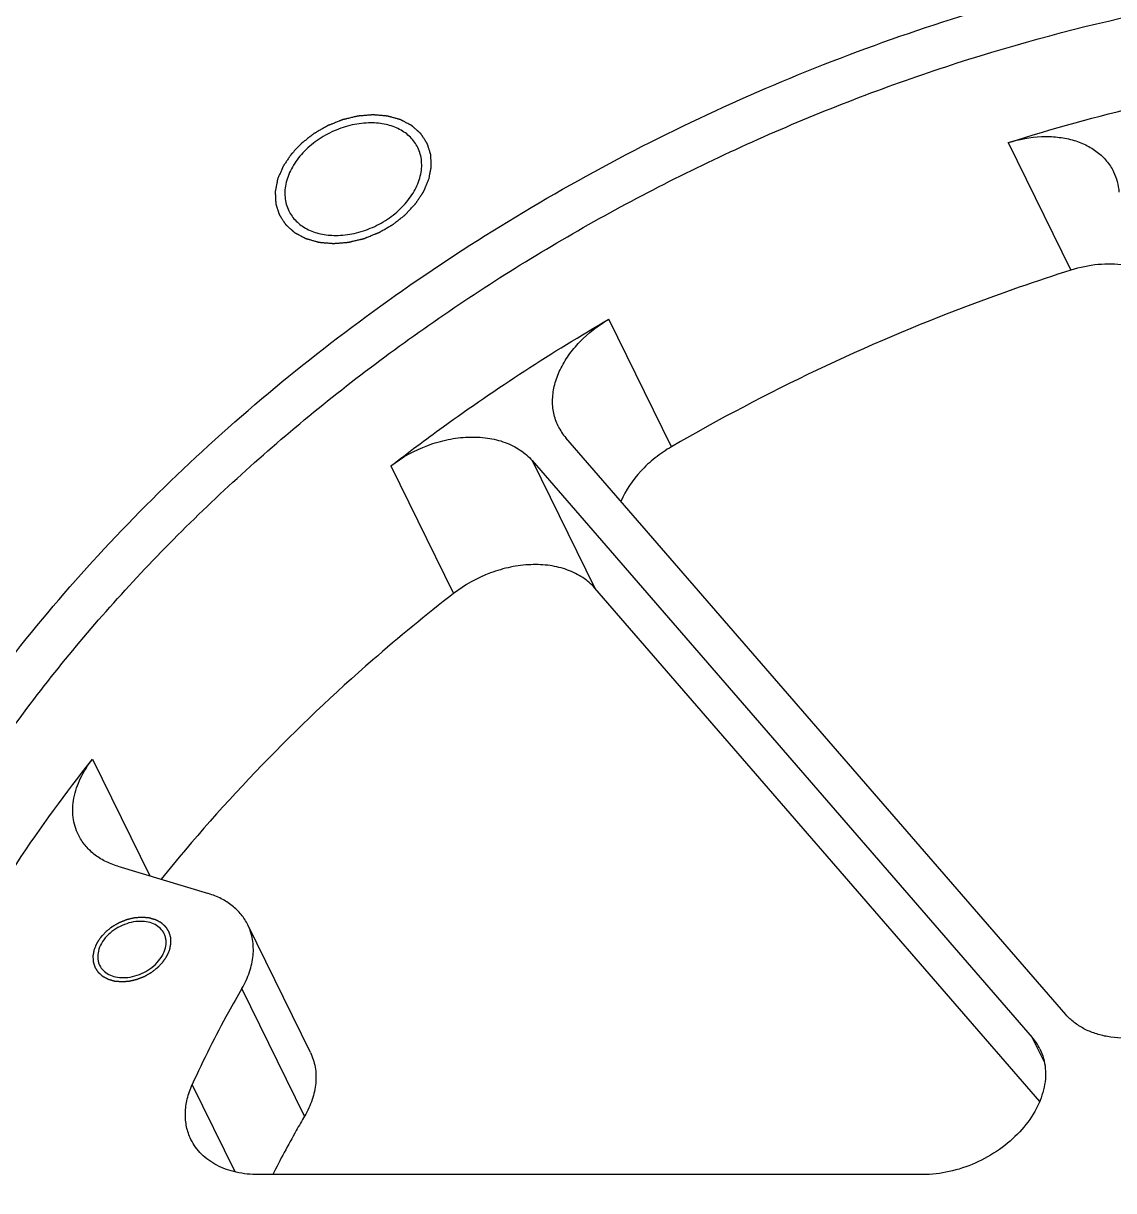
# Model space of a CAD drawing. Header units: millimetres. Extents: x 0 to 841, y 0 to 594.
# Drawn here: x 178.04 to 204.59, y 95.45 to 123.88 of the extents above; entities that cross this region are included whole.
import ezdxf

# ---------------------------------------------------------------- set-up
doc = ezdxf.new("R2010")
doc.units = ezdxf.units.MM
doc.header["$LTSCALE"] = 46.255
doc.layers.get('0').update_dxf_attribs({"linetype": 'CONTINUOUS'})
for name, color, linetype in [('03_ALL_AXES', 7, 'CONTINUOUS'), ('09_ALL_ROUNDS', 7, 'CONTINUOUS'), ('10_ALL_CHAMFER', 7, 'CONTINUOUS')]:
    doc.layers.add(name, color=color, linetype=linetype)

msp = doc.modelspace()

# ---------------------------------------------------------------- linework, layer by layer
at = {"color": 4}
for points, knots in [([(187.914, 120.089), (187.919, 120.114), (187.926, 120.152), (187.936, 120.203), (187.943, 120.241), (187.95, 120.273), (187.955, 120.298), (187.958, 120.317), (187.962, 120.336), (187.965, 120.352), (187.967, 120.364), (187.969, 120.374), (187.971, 120.382), (187.972, 120.387), (187.972, 120.391), (187.973, 120.393), (187.973, 120.395), (187.973, 120.398), (187.972, 120.404), (187.972, 120.411), (187.972, 120.42), (187.971, 120.433), (187.97, 120.448), (187.97, 120.466), (187.969, 120.484), (187.968, 120.509), (187.966, 120.539), (187.965, 120.57), (187.964, 120.594), (187.963, 120.613), (187.962, 120.631), (187.961, 120.646), (187.961, 120.658), (187.96, 120.666), (187.96, 120.672), (187.96, 120.677), (187.96, 120.68), (187.96, 120.683), (187.96, 120.686), (187.959, 120.688), (187.958, 120.691), (187.957, 120.694), (187.955, 120.698), (187.954, 120.704), (187.951, 120.711), (187.948, 120.722), (187.943, 120.736), (187.938, 120.753), (187.933, 120.77), (187.926, 120.793), (187.917, 120.821), (187.908, 120.849), (187.901, 120.871), (187.895, 120.888), (187.89, 120.905), (187.886, 120.919), (187.882, 120.93), (187.88, 120.937), (187.878, 120.943), (187.877, 120.947), (187.876, 120.951), (187.875, 120.954), (187.874, 120.956), (187.873, 120.958), (187.871, 120.96), (187.869, 120.963), (187.867, 120.967), (187.863, 120.972), (187.859, 120.978), (187.853, 120.988), (187.845, 121.001), (187.835, 121.016), (187.825, 121.031), (187.812, 121.051), (187.795, 121.076), (187.779, 121.101), (187.766, 121.121), (187.756, 121.136), (187.746, 121.151), (187.738, 121.164), (187.732, 121.174), (187.727, 121.18), (187.724, 121.185), (187.722, 121.189), (187.72, 121.192), (187.718, 121.195), (187.717, 121.197), (187.715, 121.198), (187.713, 121.2), (187.71, 121.203), (187.707, 121.206), (187.702, 121.21), (187.696, 121.215), (187.687, 121.223), (187.676, 121.233), (187.662, 121.245), (187.649, 121.257), (187.631, 121.273), (187.608, 121.294), (187.585, 121.314), (187.567, 121.33), (187.553, 121.342), (187.54, 121.354), (187.528, 121.364), (187.519, 121.372), (187.513, 121.378), (187.507, 121.383), (187.503, 121.387), (187.501, 121.389), (187.499, 121.391), (187.497, 121.392), (187.494, 121.393), (187.489, 121.396), (187.482, 121.4), (187.473, 121.404), (187.462, 121.41), (187.448, 121.418), (187.431, 121.427), (187.414, 121.436), (187.391, 121.448), (187.363, 121.463), (187.329, 121.481), (187.3, 121.496), (187.278, 121.508), (187.264, 121.515), (187.252, 121.521), (187.244, 121.526), (187.237, 121.53), (187.232, 121.532), (187.229, 121.534), (187.227, 121.535), (187.224, 121.536), (187.221, 121.537), (187.215, 121.538), (187.207, 121.541), (187.197, 121.543), (187.184, 121.547), (187.167, 121.552), (187.141, 121.559), (187.108, 121.569), (187.069, 121.58), (187.029, 121.591), (186.996, 121.6), (186.97, 121.608), (186.953, 121.612), (186.94, 121.616), (186.93, 121.619), (186.922, 121.621), (186.916, 121.623), (186.913, 121.624), (186.911, 121.625), (186.908, 121.625), (186.904, 121.625), (186.898, 121.626), (186.888, 121.626), (186.877, 121.627), (186.863, 121.629), (186.844, 121.63), (186.815, 121.633), (186.778, 121.636), (186.733, 121.64), (186.689, 121.644), (186.652, 121.647), (186.622, 121.65), (186.604, 121.651), (186.589, 121.652), (186.578, 121.653), (186.569, 121.654), (186.562, 121.655), (186.559, 121.655), (186.556, 121.655), (186.553, 121.655), (186.549, 121.655), (186.543, 121.654), (186.533, 121.653), (186.522, 121.653), (186.506, 121.651), (186.487, 121.65), (186.457, 121.647), (186.418, 121.644), (186.372, 121.64), (186.327, 121.637), (186.288, 121.634), (186.258, 121.631), (186.239, 121.63), (186.223, 121.628), (186.212, 121.627), (186.202, 121.627), (186.196, 121.626), (186.192, 121.626), (186.189, 121.626), (186.186, 121.625), (186.182, 121.624), (186.175, 121.622), (186.166, 121.62), (186.154, 121.617), (186.139, 121.614), (186.119, 121.609), (186.088, 121.602), (186.05, 121.592), (186.003, 121.581), (185.957, 121.57), (185.918, 121.561), (185.887, 121.554), (185.868, 121.549), (185.852, 121.545), (185.841, 121.543), (185.831, 121.54), (185.824, 121.539), (185.82, 121.538), (185.817, 121.537), (185.815, 121.536), (185.811, 121.535), (185.804, 121.532), (185.795, 121.528), (185.784, 121.524), (185.768, 121.518), (185.75, 121.51), (185.719, 121.498), (185.682, 121.483), (185.637, 121.465), (185.591, 121.447), (185.554, 121.432), (185.524, 121.42), (185.505, 121.413), (185.49, 121.407), (185.478, 121.403), (185.469, 121.399), (185.462, 121.396), (185.459, 121.395), (185.456, 121.394), (185.453, 121.392), (185.449, 121.39), (185.443, 121.386), (185.434, 121.381), (185.423, 121.375), (185.409, 121.367), (185.391, 121.357), (185.362, 121.34), (185.327, 121.32), (185.284, 121.295), (185.241, 121.27), (185.205, 121.25), (185.176, 121.233), (185.158, 121.223), (185.144, 121.215), (185.133, 121.209), (185.124, 121.204), (185.118, 121.2), (185.114, 121.198), (185.112, 121.197), (185.109, 121.195), (185.106, 121.192), (185.101, 121.188), (185.093, 121.182), (185.083, 121.174), (185.071, 121.164), (185.055, 121.152), (185.03, 121.132), (184.999, 121.108), (184.961, 121.078), (184.923, 121.049), (184.892, 121.024), (184.867, 121.004), (184.851, 120.992), (184.839, 120.982), (184.829, 120.975), (184.821, 120.969), (184.816, 120.965), (184.813, 120.962), (184.81, 120.96), (184.808, 120.958), (184.806, 120.955), (184.801, 120.95), (184.795, 120.943), (184.787, 120.935), (184.776, 120.924), (184.763, 120.91), (184.742, 120.887), (184.715, 120.859), (184.684, 120.825), (184.652, 120.792), (184.626, 120.764), (184.605, 120.741), (184.592, 120.727), (184.581, 120.716), (184.573, 120.708), (184.566, 120.701), (184.562, 120.696), (184.559, 120.693), (184.557, 120.691), (184.556, 120.688), (184.554, 120.685), (184.55, 120.68), (184.545, 120.672), (184.539, 120.663), (184.531, 120.651), (184.521, 120.636), (184.504, 120.612), (184.484, 120.581), (184.46, 120.545), (184.435, 120.508), (184.415, 120.478), (184.398, 120.453), (184.388, 120.438), (184.38, 120.426), (184.374, 120.417), (184.369, 120.409), (184.365, 120.404), (184.363, 120.401), (184.362, 120.398), (184.361, 120.396), (184.359, 120.393), (184.357, 120.387), (184.354, 120.379), (184.349, 120.369), (184.344, 120.356), (184.337, 120.34), (184.326, 120.314), (184.312, 120.282), (184.296, 120.244), (184.279, 120.205), (184.257, 120.153), (184.241, 120.114), (184.23, 120.089)], [0, 0, 0, 0, 0.015625, 0.023438, 0.03125, 0.039062, 0.042969, 0.046875, 0.050781, 0.054688, 0.056641, 0.058594, 0.060547, 0.061523, 0.062012, 0.0625, 0.062988, 0.063477, 0.064453, 0.066406, 0.068359, 0.070312, 0.074219, 0.078125, 0.082031, 0.085938, 0.09375, 0.101562, 0.105469, 0.109375, 0.113281, 0.117188, 0.119141, 0.121094, 0.12207, 0.123047, 0.124023, 0.124512, 0.125, 0.125488, 0.125977, 0.126953, 0.12793, 0.128906, 0.130859, 0.132812, 0.136719, 0.140625, 0.144531, 0.148438, 0.15625, 0.164062, 0.167969, 0.171875, 0.175781, 0.179688, 0.181641, 0.183594, 0.18457, 0.185547, 0.186523, 0.187012, 0.1875, 0.187988, 0.188477, 0.189453, 0.19043, 0.191406, 0.193359, 0.195312, 0.199219, 0.203125, 0.207031, 0.210938, 0.21875, 0.226562, 0.230469, 0.234375, 0.238281, 0.242188, 0.244141, 0.246094, 0.24707, 0.248047, 0.249023, 0.249512, 0.25, 0.250488, 0.250977, 0.251953, 0.25293, 0.253906, 0.255859, 0.257812, 0.261719, 0.265625, 0.269531, 0.273438, 0.28125, 0.289062, 0.292969, 0.296875, 0.300781, 0.304688, 0.306641, 0.308594, 0.310547, 0.311523, 0.312012, 0.3125, 0.312988, 0.313477, 0.314453, 0.316406, 0.318359, 0.320312, 0.324219, 0.328125, 0.332031, 0.335938, 0.34375, 0.351562, 0.359375, 0.363281, 0.367188, 0.369141, 0.371094, 0.373047, 0.374023, 0.374512, 0.375, 0.375488, 0.375977, 0.376953, 0.378906, 0.380859, 0.382812, 0.386719, 0.390625, 0.398438, 0.40625, 0.414062, 0.421875, 0.425781, 0.429688, 0.431641, 0.433594, 0.435547, 0.436523, 0.437012, 0.4375, 0.437988, 0.438477, 0.439453, 0.441406, 0.443359, 0.445312, 0.449219, 0.453125, 0.460938, 0.46875, 0.476562, 0.484375, 0.488281, 0.492188, 0.494141, 0.496094, 0.498047, 0.499023, 0.499512, 0.5, 0.500488, 0.500977, 0.501953, 0.503906, 0.505859, 0.507812, 0.511719, 0.515625, 0.523438, 0.53125, 0.539062, 0.546875, 0.550781, 0.554688, 0.556641, 0.558594, 0.560547, 0.561523, 0.562012, 0.5625, 0.562988, 0.563477, 0.564453, 0.566406, 0.568359, 0.570312, 0.574219, 0.578125, 0.585938, 0.59375, 0.601562, 0.609375, 0.613281, 0.617188, 0.619141, 0.621094, 0.623047, 0.624023, 0.624512, 0.625, 0.625488, 0.625977, 0.626953, 0.628906, 0.630859, 0.632812, 0.636719, 0.640625, 0.648438, 0.65625, 0.664062, 0.671875, 0.675781, 0.679688, 0.681641, 0.683594, 0.685547, 0.686523, 0.687012, 0.6875, 0.687988, 0.688477, 0.689453, 0.691406, 0.693359, 0.695312, 0.699219, 0.703125, 0.710938, 0.71875, 0.726562, 0.734375, 0.738281, 0.742188, 0.744141, 0.746094, 0.748047, 0.749023, 0.749512, 0.75, 0.750488, 0.750977, 0.751953, 0.753906, 0.755859, 0.757812, 0.761719, 0.765625, 0.773438, 0.78125, 0.789062, 0.796875, 0.800781, 0.804688, 0.806641, 0.808594, 0.810547, 0.811523, 0.812012, 0.8125, 0.812988, 0.813477, 0.814453, 0.816406, 0.818359, 0.820312, 0.824219, 0.828125, 0.835938, 0.84375, 0.851562, 0.859375, 0.863281, 0.867188, 0.869141, 0.871094, 0.873047, 0.874023, 0.874512, 0.875, 0.875488, 0.875977, 0.876953, 0.878906, 0.880859, 0.882812, 0.886719, 0.890625, 0.898438, 0.90625, 0.914062, 0.921875, 0.925781, 0.929688, 0.931641, 0.933594, 0.935547, 0.936523, 0.937012, 0.9375, 0.937988, 0.938477, 0.939453, 0.941406, 0.943359, 0.945312, 0.949219, 0.953125, 0.960938, 0.96875, 0.976562, 0.984375, 1, 1, 1, 1]), ([(184.23, 120.089), (184.225, 120.063), (184.217, 120.025), (184.208, 119.975), (184.2, 119.937), (184.194, 119.905), (184.189, 119.879), (184.186, 119.86), (184.182, 119.841), (184.179, 119.826), (184.176, 119.813), (184.174, 119.803), (184.173, 119.795), (184.172, 119.79), (184.171, 119.787), (184.171, 119.784), (184.171, 119.782), (184.171, 119.779), (184.171, 119.774), (184.172, 119.766), (184.172, 119.757), (184.173, 119.745), (184.173, 119.729), (184.174, 119.711), (184.175, 119.693), (184.176, 119.669), (184.178, 119.638), (184.179, 119.608), (184.18, 119.583), (184.181, 119.565), (184.182, 119.547), (184.182, 119.531), (184.183, 119.519), (184.183, 119.511), (184.184, 119.505), (184.184, 119.501), (184.184, 119.497), (184.184, 119.494), (184.184, 119.492), (184.185, 119.49), (184.186, 119.487), (184.187, 119.483), (184.188, 119.479), (184.19, 119.473), (184.192, 119.466), (184.196, 119.455), (184.2, 119.441), (184.206, 119.424), (184.211, 119.407), (184.218, 119.385), (184.227, 119.357), (184.236, 119.329), (184.243, 119.306), (184.248, 119.289), (184.254, 119.272), (184.258, 119.258), (184.262, 119.247), (184.264, 119.24), (184.266, 119.234), (184.267, 119.23), (184.268, 119.227), (184.269, 119.224), (184.269, 119.222), (184.271, 119.22), (184.272, 119.217), (184.275, 119.214), (184.277, 119.21), (184.28, 119.205), (184.284, 119.199), (184.291, 119.189), (184.299, 119.177), (184.309, 119.161), (184.319, 119.146), (184.332, 119.126), (184.348, 119.101), (184.365, 119.076), (184.378, 119.056), (184.388, 119.041), (184.397, 119.026), (184.406, 119.013), (184.412, 119.003), (184.416, 118.997), (184.42, 118.992), (184.422, 118.988), (184.424, 118.985), (184.426, 118.983), (184.427, 118.981), (184.429, 118.979), (184.431, 118.977), (184.434, 118.975), (184.437, 118.972), (184.442, 118.968), (184.447, 118.963), (184.456, 118.955), (184.468, 118.944), (184.481, 118.932), (184.495, 118.92), (184.513, 118.904), (184.536, 118.884), (184.559, 118.864), (184.577, 118.847), (184.59, 118.835), (184.604, 118.823), (184.615, 118.813), (184.624, 118.805), (184.631, 118.799), (184.637, 118.794), (184.641, 118.79), (184.643, 118.788), (184.645, 118.787), (184.647, 118.786), (184.65, 118.784), (184.655, 118.782), (184.662, 118.778), (184.67, 118.773), (184.682, 118.767), (184.696, 118.76), (184.713, 118.751), (184.73, 118.742), (184.753, 118.73), (184.781, 118.715), (184.815, 118.697), (184.843, 118.681), (184.866, 118.669), (184.88, 118.662), (184.891, 118.656), (184.9, 118.651), (184.907, 118.648), (184.912, 118.645), (184.915, 118.643), (184.917, 118.642), (184.919, 118.642), (184.923, 118.641), (184.929, 118.639), (184.937, 118.637), (184.947, 118.634), (184.96, 118.63), (184.976, 118.626), (185.003, 118.618), (185.036, 118.609), (185.075, 118.598), (185.115, 118.586), (185.148, 118.577), (185.174, 118.57), (185.19, 118.565), (185.204, 118.561), (185.213, 118.559), (185.222, 118.556), (185.227, 118.555), (185.231, 118.554), (185.233, 118.553), (185.236, 118.553), (185.24, 118.552), (185.246, 118.552), (185.255, 118.551), (185.266, 118.55), (185.281, 118.549), (185.3, 118.547), (185.329, 118.545), (185.366, 118.541), (185.41, 118.537), (185.455, 118.534), (185.492, 118.53), (185.521, 118.528), (185.54, 118.526), (185.554, 118.525), (185.566, 118.524), (185.575, 118.523), (185.581, 118.523), (185.585, 118.522), (185.588, 118.522), (185.591, 118.522), (185.594, 118.523), (185.601, 118.523), (185.611, 118.524), (185.622, 118.525), (185.637, 118.526), (185.657, 118.528), (185.687, 118.53), (185.725, 118.533), (185.771, 118.537), (185.817, 118.541), (185.855, 118.544), (185.886, 118.546), (185.905, 118.548), (185.92, 118.549), (185.932, 118.55), (185.941, 118.551), (185.948, 118.551), (185.952, 118.552), (185.955, 118.552), (185.958, 118.553), (185.962, 118.553), (185.968, 118.555), (185.978, 118.557), (185.99, 118.56), (186.005, 118.564), (186.024, 118.568), (186.055, 118.576), (186.094, 118.585), (186.14, 118.596), (186.187, 118.607), (186.226, 118.616), (186.257, 118.624), (186.276, 118.628), (186.291, 118.632), (186.303, 118.635), (186.313, 118.637), (186.319, 118.639), (186.323, 118.64), (186.326, 118.64), (186.329, 118.641), (186.333, 118.643), (186.339, 118.645), (186.349, 118.649), (186.36, 118.654), (186.375, 118.66), (186.394, 118.667), (186.424, 118.679), (186.462, 118.694), (186.507, 118.712), (186.552, 118.73), (186.59, 118.745), (186.62, 118.757), (186.639, 118.764), (186.654, 118.77), (186.665, 118.775), (186.675, 118.779), (186.681, 118.781), (186.685, 118.783), (186.688, 118.784), (186.691, 118.785), (186.694, 118.787), (186.701, 118.791), (186.71, 118.796), (186.72, 118.802), (186.735, 118.81), (186.753, 118.821), (186.781, 118.837), (186.817, 118.858), (186.86, 118.882), (186.903, 118.907), (186.939, 118.927), (186.968, 118.944), (186.986, 118.954), (187, 118.962), (187.011, 118.969), (187.02, 118.974), (187.026, 118.977), (187.029, 118.979), (187.032, 118.981), (187.034, 118.983), (187.038, 118.985), (187.043, 118.99), (187.051, 118.996), (187.06, 119.003), (187.073, 119.013), (187.089, 119.025), (187.114, 119.045), (187.145, 119.069), (187.183, 119.099), (187.22, 119.129), (187.252, 119.153), (187.277, 119.173), (187.293, 119.185), (187.305, 119.195), (187.314, 119.202), (187.322, 119.209), (187.328, 119.213), (187.331, 119.215), (187.333, 119.217), (187.335, 119.219), (187.338, 119.222), (187.343, 119.227), (187.349, 119.234), (187.357, 119.242), (187.368, 119.254), (187.381, 119.268), (187.402, 119.29), (187.428, 119.318), (187.46, 119.352), (187.492, 119.386), (187.518, 119.414), (187.539, 119.436), (187.552, 119.45), (187.563, 119.461), (187.571, 119.47), (187.577, 119.477), (187.582, 119.482), (187.584, 119.485), (187.587, 119.487), (187.588, 119.489), (187.59, 119.492), (187.594, 119.497), (187.599, 119.505), (187.605, 119.514), (187.613, 119.526), (187.623, 119.541), (187.639, 119.566), (187.66, 119.596), (187.684, 119.633), (187.709, 119.669), (187.729, 119.7), (187.745, 119.724), (187.755, 119.739), (187.764, 119.752), (187.77, 119.761), (187.775, 119.768), (187.778, 119.774), (187.78, 119.777), (187.782, 119.779), (187.783, 119.781), (187.784, 119.785), (187.787, 119.79), (187.79, 119.798), (187.794, 119.808), (187.8, 119.821), (187.807, 119.837), (187.818, 119.863), (187.831, 119.895), (187.848, 119.934), (187.864, 119.973), (187.886, 120.024), (187.903, 120.063), (187.914, 120.089)], [0, 0, 0, 0, 0.015625, 0.023438, 0.03125, 0.039062, 0.042969, 0.046875, 0.050781, 0.054688, 0.056641, 0.058594, 0.060547, 0.061523, 0.062012, 0.0625, 0.062988, 0.063477, 0.064453, 0.066406, 0.068359, 0.070312, 0.074219, 0.078125, 0.082031, 0.085938, 0.09375, 0.101562, 0.105469, 0.109375, 0.113281, 0.117188, 0.119141, 0.121094, 0.12207, 0.123047, 0.124023, 0.124512, 0.125, 0.125488, 0.125977, 0.126953, 0.12793, 0.128906, 0.130859, 0.132812, 0.136719, 0.140625, 0.144531, 0.148438, 0.15625, 0.164062, 0.167969, 0.171875, 0.175781, 0.179688, 0.181641, 0.183594, 0.18457, 0.185547, 0.186523, 0.187012, 0.1875, 0.187988, 0.188477, 0.189453, 0.19043, 0.191406, 0.193359, 0.195312, 0.199219, 0.203125, 0.207031, 0.210938, 0.21875, 0.226562, 0.230469, 0.234375, 0.238281, 0.242188, 0.244141, 0.246094, 0.24707, 0.248047, 0.249023, 0.249512, 0.25, 0.250488, 0.250977, 0.251953, 0.25293, 0.253906, 0.255859, 0.257812, 0.261719, 0.265625, 0.269531, 0.273438, 0.28125, 0.289062, 0.292969, 0.296875, 0.300781, 0.304688, 0.306641, 0.308594, 0.310547, 0.311523, 0.312012, 0.3125, 0.312988, 0.313477, 0.314453, 0.316406, 0.318359, 0.320312, 0.324219, 0.328125, 0.332031, 0.335938, 0.34375, 0.351562, 0.359375, 0.363281, 0.367188, 0.369141, 0.371094, 0.373047, 0.374023, 0.374512, 0.375, 0.375488, 0.375977, 0.376953, 0.378906, 0.380859, 0.382812, 0.386719, 0.390625, 0.398438, 0.40625, 0.414062, 0.421875, 0.425781, 0.429688, 0.431641, 0.433594, 0.435547, 0.436523, 0.437012, 0.4375, 0.437988, 0.438477, 0.439453, 0.441406, 0.443359, 0.445312, 0.449219, 0.453125, 0.460938, 0.46875, 0.476562, 0.484375, 0.488281, 0.492188, 0.494141, 0.496094, 0.498047, 0.499023, 0.499512, 0.5, 0.500488, 0.500977, 0.501953, 0.503906, 0.505859, 0.507812, 0.511719, 0.515625, 0.523438, 0.53125, 0.539062, 0.546875, 0.550781, 0.554688, 0.556641, 0.558594, 0.560547, 0.561523, 0.562012, 0.5625, 0.562988, 0.563477, 0.564453, 0.566406, 0.568359, 0.570312, 0.574219, 0.578125, 0.585938, 0.59375, 0.601562, 0.609375, 0.613281, 0.617188, 0.619141, 0.621094, 0.623047, 0.624023, 0.624512, 0.625, 0.625488, 0.625977, 0.626953, 0.628906, 0.630859, 0.632812, 0.636719, 0.640625, 0.648438, 0.65625, 0.664062, 0.671875, 0.675781, 0.679688, 0.681641, 0.683594, 0.685547, 0.686523, 0.687012, 0.6875, 0.687988, 0.688477, 0.689453, 0.691406, 0.693359, 0.695312, 0.699219, 0.703125, 0.710938, 0.71875, 0.726562, 0.734375, 0.738281, 0.742188, 0.744141, 0.746094, 0.748047, 0.749023, 0.749512, 0.75, 0.750488, 0.750977, 0.751953, 0.753906, 0.755859, 0.757812, 0.761719, 0.765625, 0.773438, 0.78125, 0.789062, 0.796875, 0.800781, 0.804688, 0.806641, 0.808594, 0.810547, 0.811523, 0.812012, 0.8125, 0.812988, 0.813477, 0.814453, 0.816406, 0.818359, 0.820312, 0.824219, 0.828125, 0.835938, 0.84375, 0.851562, 0.859375, 0.863281, 0.867188, 0.869141, 0.871094, 0.873047, 0.874023, 0.874512, 0.875, 0.875488, 0.875977, 0.876953, 0.878906, 0.880859, 0.882812, 0.886719, 0.890625, 0.898438, 0.90625, 0.914062, 0.921875, 0.925781, 0.929688, 0.931641, 0.933594, 0.935547, 0.936523, 0.937012, 0.9375, 0.937988, 0.938477, 0.939453, 0.941406, 0.943359, 0.945312, 0.949219, 0.953125, 0.960938, 0.96875, 0.976562, 0.984375, 1, 1, 1, 1]), ([(181.602, 101.321), (181.604, 101.334), (181.608, 101.353), (181.613, 101.378), (181.616, 101.397), (181.62, 101.416), (181.623, 101.432), (181.626, 101.445), (181.627, 101.454), (181.629, 101.462), (181.63, 101.468), (181.631, 101.471), (181.631, 101.474), (181.631, 101.476), (181.631, 101.479), (181.631, 101.484), (181.63, 101.492), (181.63, 101.501), (181.629, 101.513), (181.629, 101.528), (181.628, 101.547), (181.627, 101.565), (181.626, 101.58), (181.626, 101.592), (181.625, 101.6), (181.625, 101.606), (181.625, 101.611), (181.625, 101.615), (181.624, 101.618), (181.625, 101.62), (181.624, 101.622), (181.623, 101.625), (181.622, 101.628), (181.62, 101.633), (181.619, 101.638), (181.616, 101.645), (181.613, 101.656), (181.608, 101.67), (181.603, 101.687), (181.598, 101.704), (181.593, 101.718), (181.59, 101.73), (181.587, 101.737), (181.586, 101.742), (181.584, 101.746), (181.583, 101.75), (181.582, 101.753), (181.582, 101.755), (181.58, 101.757), (181.579, 101.759), (181.577, 101.762), (181.574, 101.766), (181.571, 101.771), (181.567, 101.777), (181.56, 101.787), (181.552, 101.8), (181.542, 101.815), (181.533, 101.83), (181.524, 101.843), (181.518, 101.853), (181.514, 101.859), (181.51, 101.864), (181.508, 101.868), (181.506, 101.871), (181.504, 101.873), (181.503, 101.875), (181.501, 101.877), (181.499, 101.879), (181.496, 101.881), (181.493, 101.884), (181.488, 101.888), (181.483, 101.893), (181.474, 101.902), (181.462, 101.912), (181.449, 101.924), (181.435, 101.936), (181.424, 101.946), (181.415, 101.954), (181.408, 101.96), (181.402, 101.965), (181.398, 101.969), (181.396, 101.971), (181.394, 101.972), (181.392, 101.973), (181.389, 101.975), (181.384, 101.978), (181.377, 101.981), (181.369, 101.986), (181.357, 101.992), (181.343, 101.999), (181.326, 102.008), (181.309, 102.017), (181.295, 102.025), (181.284, 102.031), (181.275, 102.036), (181.268, 102.039), (181.263, 102.042), (181.26, 102.043), (181.258, 102.045), (181.255, 102.045), (181.252, 102.046), (181.246, 102.048), (181.238, 102.05), (181.228, 102.053), (181.215, 102.057), (181.199, 102.061), (181.179, 102.067), (181.159, 102.072), (181.143, 102.077), (181.13, 102.081), (181.12, 102.084), (181.111, 102.086), (181.106, 102.088), (181.102, 102.088), (181.1, 102.089), (181.097, 102.089), (181.093, 102.09), (181.087, 102.09), (181.078, 102.091), (181.067, 102.092), (181.052, 102.093), (181.033, 102.095), (181.011, 102.097), (180.989, 102.099), (180.971, 102.1), (180.956, 102.102), (180.945, 102.103), (180.936, 102.104), (180.929, 102.104), (180.925, 102.104), (180.923, 102.105), (180.92, 102.104), (180.916, 102.104), (180.909, 102.104), (180.9, 102.103), (180.888, 102.102), (180.873, 102.101), (180.854, 102.099), (180.831, 102.097), (180.808, 102.095), (180.789, 102.094), (180.774, 102.093), (180.762, 102.092), (180.752, 102.091), (180.746, 102.09), (180.742, 102.09), (180.739, 102.09), (180.736, 102.089), (180.732, 102.088), (180.726, 102.087), (180.716, 102.084), (180.704, 102.081), (180.689, 102.078), (180.669, 102.073), (180.646, 102.068), (180.623, 102.062), (180.604, 102.058), (180.588, 102.054), (180.577, 102.051), (180.567, 102.049), (180.56, 102.047), (180.556, 102.046), (180.553, 102.046), (180.551, 102.044), (180.547, 102.043), (180.54, 102.04), (180.531, 102.037), (180.519, 102.032), (180.504, 102.026), (180.486, 102.019), (180.463, 102.01), (180.44, 102.001), (180.421, 101.993), (180.406, 101.987), (180.395, 101.983), (180.386, 101.979), (180.379, 101.976), (180.375, 101.975), (180.372, 101.974), (180.37, 101.972), (180.366, 101.97), (180.36, 101.967), (180.351, 101.961), (180.34, 101.955), (180.326, 101.947), (180.308, 101.937), (180.286, 101.925), (180.265, 101.912), (180.247, 101.902), (180.233, 101.894), (180.222, 101.888), (180.213, 101.882), (180.207, 101.879), (180.203, 101.877), (180.2, 101.875), (180.198, 101.873), (180.195, 101.871), (180.189, 101.867), (180.182, 101.86), (180.172, 101.853), (180.16, 101.843), (180.144, 101.831), (180.125, 101.816), (180.106, 101.801), (180.091, 101.789), (180.078, 101.779), (180.069, 101.772), (180.061, 101.766), (180.055, 101.761), (180.052, 101.759), (180.05, 101.757), (180.048, 101.755), (180.045, 101.752), (180.041, 101.747), (180.034, 101.74), (180.026, 101.732), (180.016, 101.721), (180.002, 101.707), (179.987, 101.69), (179.971, 101.673), (179.958, 101.659), (179.947, 101.648), (179.939, 101.639), (179.932, 101.632), (179.928, 101.627), (179.925, 101.624), (179.923, 101.622), (179.922, 101.62), (179.92, 101.617), (179.916, 101.612), (179.911, 101.604), (179.905, 101.595), (179.897, 101.583), (179.887, 101.568), (179.874, 101.549), (179.862, 101.531), (179.852, 101.516), (179.844, 101.504), (179.838, 101.494), (179.833, 101.487), (179.829, 101.482), (179.827, 101.478), (179.825, 101.476), (179.825, 101.474), (179.823, 101.471), (179.821, 101.465), (179.817, 101.457), (179.813, 101.447), (179.808, 101.434), (179.801, 101.418), (179.79, 101.392), (179.776, 101.36), (179.765, 101.334), (179.759, 101.321)], [0, 0, 0, 0, 0.015625, 0.023438, 0.03125, 0.039062, 0.046875, 0.050781, 0.054688, 0.058594, 0.060547, 0.061523, 0.0625, 0.063477, 0.064453, 0.066406, 0.070312, 0.074219, 0.078125, 0.085938, 0.09375, 0.101562, 0.109375, 0.113281, 0.117188, 0.119141, 0.121094, 0.123047, 0.124023, 0.125, 0.125977, 0.126953, 0.128906, 0.130859, 0.132812, 0.136719, 0.140625, 0.148438, 0.15625, 0.164062, 0.171875, 0.175781, 0.179688, 0.181641, 0.183594, 0.185547, 0.186523, 0.1875, 0.188477, 0.189453, 0.191406, 0.193359, 0.195312, 0.199219, 0.203125, 0.210938, 0.21875, 0.226562, 0.234375, 0.238281, 0.242188, 0.244141, 0.246094, 0.248047, 0.249023, 0.25, 0.250977, 0.251953, 0.253906, 0.255859, 0.257812, 0.261719, 0.265625, 0.273438, 0.28125, 0.289062, 0.296875, 0.300781, 0.304688, 0.308594, 0.310547, 0.311523, 0.3125, 0.313477, 0.314453, 0.316406, 0.320312, 0.324219, 0.328125, 0.335938, 0.34375, 0.351562, 0.359375, 0.363281, 0.367188, 0.371094, 0.373047, 0.374023, 0.375, 0.375977, 0.376953, 0.378906, 0.382812, 0.386719, 0.390625, 0.398438, 0.40625, 0.414062, 0.421875, 0.425781, 0.429688, 0.433594, 0.435547, 0.436523, 0.4375, 0.438477, 0.439453, 0.441406, 0.445312, 0.449219, 0.453125, 0.460938, 0.46875, 0.476562, 0.484375, 0.488281, 0.492188, 0.496094, 0.498047, 0.499023, 0.5, 0.500977, 0.501953, 0.503906, 0.507812, 0.511719, 0.515625, 0.523438, 0.53125, 0.539062, 0.546875, 0.550781, 0.554688, 0.558594, 0.560547, 0.561523, 0.5625, 0.563477, 0.564453, 0.566406, 0.570312, 0.574219, 0.578125, 0.585938, 0.59375, 0.601562, 0.609375, 0.613281, 0.617188, 0.621094, 0.623047, 0.624023, 0.625, 0.625977, 0.626953, 0.628906, 0.632812, 0.636719, 0.640625, 0.648438, 0.65625, 0.664062, 0.671875, 0.675781, 0.679688, 0.683594, 0.685547, 0.686523, 0.6875, 0.688477, 0.689453, 0.691406, 0.695312, 0.699219, 0.703125, 0.710938, 0.71875, 0.726562, 0.734375, 0.738281, 0.742188, 0.746094, 0.748047, 0.749023, 0.75, 0.750977, 0.751953, 0.753906, 0.757812, 0.761719, 0.765625, 0.773438, 0.78125, 0.789062, 0.796875, 0.800781, 0.804688, 0.808594, 0.810547, 0.811523, 0.8125, 0.813477, 0.814453, 0.816406, 0.820312, 0.824219, 0.828125, 0.835938, 0.84375, 0.851562, 0.859375, 0.863281, 0.867188, 0.871094, 0.873047, 0.874023, 0.875, 0.875977, 0.876953, 0.878906, 0.882812, 0.886719, 0.890625, 0.898438, 0.90625, 0.914062, 0.921875, 0.925781, 0.929688, 0.933594, 0.935547, 0.936523, 0.9375, 0.938477, 0.939453, 0.941406, 0.945312, 0.949219, 0.953125, 0.960938, 0.96875, 0.984375, 1, 1, 1, 1]), ([(179.759, 101.321), (179.757, 101.309), (179.753, 101.29), (179.748, 101.264), (179.745, 101.245), (179.741, 101.226), (179.738, 101.21), (179.736, 101.198), (179.734, 101.188), (179.732, 101.18), (179.731, 101.175), (179.731, 101.172), (179.73, 101.169), (179.73, 101.167), (179.73, 101.164), (179.731, 101.159), (179.731, 101.151), (179.731, 101.142), (179.732, 101.13), (179.733, 101.114), (179.733, 101.096), (179.734, 101.078), (179.735, 101.062), (179.735, 101.05), (179.736, 101.043), (179.736, 101.037), (179.736, 101.032), (179.736, 101.028), (179.737, 101.025), (179.737, 101.023), (179.737, 101.021), (179.738, 101.018), (179.739, 101.014), (179.741, 101.01), (179.743, 101.005), (179.745, 100.998), (179.748, 100.986), (179.753, 100.972), (179.758, 100.955), (179.763, 100.938), (179.768, 100.924), (179.771, 100.913), (179.774, 100.906), (179.775, 100.901), (179.777, 100.896), (179.778, 100.893), (179.779, 100.89), (179.779, 100.888), (179.781, 100.886), (179.782, 100.883), (179.784, 100.88), (179.787, 100.877), (179.79, 100.872), (179.794, 100.865), (179.801, 100.855), (179.809, 100.843), (179.819, 100.828), (179.829, 100.813), (179.837, 100.8), (179.843, 100.79), (179.847, 100.784), (179.851, 100.779), (179.853, 100.775), (179.855, 100.772), (179.857, 100.769), (179.858, 100.767), (179.86, 100.766), (179.862, 100.764), (179.865, 100.761), (179.868, 100.758), (179.873, 100.754), (179.879, 100.749), (179.888, 100.741), (179.899, 100.731), (179.913, 100.719), (179.926, 100.707), (179.938, 100.697), (179.947, 100.689), (179.953, 100.683), (179.959, 100.678), (179.963, 100.674), (179.965, 100.672), (179.967, 100.67), (179.969, 100.669), (179.972, 100.668), (179.977, 100.665), (179.984, 100.661), (179.993, 100.657), (180.004, 100.651), (180.018, 100.643), (180.035, 100.634), (180.052, 100.625), (180.066, 100.618), (180.078, 100.612), (180.086, 100.607), (180.093, 100.603), (180.098, 100.601), (180.101, 100.599), (180.103, 100.598), (180.106, 100.598), (180.109, 100.597), (180.115, 100.595), (180.123, 100.593), (180.133, 100.59), (180.146, 100.586), (180.162, 100.581), (180.182, 100.576), (180.202, 100.57), (180.218, 100.566), (180.232, 100.562), (180.241, 100.559), (180.25, 100.557), (180.255, 100.555), (180.259, 100.554), (180.261, 100.553), (180.264, 100.553), (180.268, 100.553), (180.274, 100.552), (180.283, 100.552), (180.294, 100.551), (180.309, 100.549), (180.328, 100.548), (180.35, 100.546), (180.372, 100.544), (180.39, 100.542), (180.405, 100.541), (180.416, 100.54), (180.426, 100.539), (180.432, 100.539), (180.436, 100.538), (180.438, 100.538), (180.441, 100.538), (180.445, 100.539), (180.452, 100.539), (180.461, 100.54), (180.473, 100.541), (180.488, 100.542), (180.507, 100.544), (180.53, 100.545), (180.553, 100.547), (180.572, 100.549), (180.588, 100.55), (180.599, 100.551), (180.609, 100.552), (180.615, 100.552), (180.619, 100.553), (180.622, 100.553), (180.625, 100.554), (180.629, 100.555), (180.636, 100.556), (180.645, 100.558), (180.657, 100.561), (180.672, 100.565), (180.692, 100.57), (180.715, 100.575), (180.738, 100.581), (180.757, 100.585), (180.773, 100.589), (180.785, 100.592), (180.794, 100.594), (180.801, 100.596), (180.805, 100.596), (180.808, 100.597), (180.811, 100.598), (180.814, 100.6), (180.821, 100.602), (180.83, 100.606), (180.842, 100.611), (180.857, 100.617), (180.876, 100.624), (180.898, 100.633), (180.921, 100.642), (180.94, 100.649), (180.955, 100.655), (180.966, 100.66), (180.975, 100.664), (180.982, 100.666), (180.986, 100.668), (180.989, 100.669), (180.991, 100.67), (180.995, 100.672), (181.001, 100.676), (181.01, 100.681), (181.021, 100.687), (181.035, 100.696), (181.053, 100.706), (181.075, 100.718), (181.096, 100.731), (181.114, 100.741), (181.128, 100.749), (181.139, 100.755), (181.148, 100.76), (181.154, 100.764), (181.158, 100.766), (181.161, 100.767), (181.163, 100.769), (181.166, 100.772), (181.172, 100.776), (181.18, 100.782), (181.189, 100.79), (181.201, 100.799), (181.217, 100.812), (181.236, 100.827), (181.255, 100.841), (181.27, 100.854), (181.283, 100.863), (181.292, 100.871), (181.3, 100.877), (181.306, 100.881), (181.309, 100.884), (181.311, 100.886), (181.313, 100.888), (181.316, 100.89), (181.321, 100.895), (181.327, 100.902), (181.335, 100.911), (181.346, 100.922), (181.359, 100.936), (181.375, 100.953), (181.39, 100.97), (181.404, 100.984), (181.414, 100.995), (181.422, 101.003), (181.429, 101.011), (181.433, 101.015), (181.436, 101.018), (181.438, 101.02), (181.439, 101.023), (181.441, 101.026), (181.445, 101.031), (181.45, 101.039), (181.456, 101.048), (181.464, 101.06), (181.475, 101.075), (181.487, 101.093), (181.499, 101.112), (181.509, 101.127), (181.517, 101.139), (181.523, 101.148), (181.528, 101.156), (181.532, 101.161), (181.534, 101.164), (181.536, 101.166), (181.537, 101.169), (181.538, 101.172), (181.54, 101.178), (181.544, 101.186), (181.548, 101.196), (181.553, 101.208), (181.56, 101.225), (181.571, 101.25), (181.585, 101.283), (181.596, 101.308), (181.602, 101.321)], [0, 0, 0, 0, 0.015625, 0.023438, 0.03125, 0.039062, 0.046875, 0.050781, 0.054688, 0.058594, 0.060547, 0.061523, 0.0625, 0.063477, 0.064453, 0.066406, 0.070312, 0.074219, 0.078125, 0.085938, 0.09375, 0.101562, 0.109375, 0.113281, 0.117188, 0.119141, 0.121094, 0.123047, 0.124023, 0.125, 0.125977, 0.126953, 0.128906, 0.130859, 0.132812, 0.136719, 0.140625, 0.148438, 0.15625, 0.164062, 0.171875, 0.175781, 0.179688, 0.181641, 0.183594, 0.185547, 0.186523, 0.1875, 0.188477, 0.189453, 0.191406, 0.193359, 0.195312, 0.199219, 0.203125, 0.210938, 0.21875, 0.226562, 0.234375, 0.238281, 0.242188, 0.244141, 0.246094, 0.248047, 0.249023, 0.25, 0.250977, 0.251953, 0.253906, 0.255859, 0.257812, 0.261719, 0.265625, 0.273438, 0.28125, 0.289062, 0.296875, 0.300781, 0.304688, 0.308594, 0.310547, 0.311523, 0.3125, 0.313477, 0.314453, 0.316406, 0.320312, 0.324219, 0.328125, 0.335938, 0.34375, 0.351562, 0.359375, 0.363281, 0.367188, 0.371094, 0.373047, 0.374023, 0.375, 0.375977, 0.376953, 0.378906, 0.382812, 0.386719, 0.390625, 0.398438, 0.40625, 0.414062, 0.421875, 0.425781, 0.429688, 0.433594, 0.435547, 0.436523, 0.4375, 0.438477, 0.439453, 0.441406, 0.445312, 0.449219, 0.453125, 0.460938, 0.46875, 0.476562, 0.484375, 0.488281, 0.492188, 0.496094, 0.498047, 0.499023, 0.5, 0.500977, 0.501953, 0.503906, 0.507812, 0.511719, 0.515625, 0.523438, 0.53125, 0.539062, 0.546875, 0.550781, 0.554688, 0.558594, 0.560547, 0.561523, 0.5625, 0.563477, 0.564453, 0.566406, 0.570312, 0.574219, 0.578125, 0.585938, 0.59375, 0.601562, 0.609375, 0.613281, 0.617188, 0.621094, 0.623047, 0.624023, 0.625, 0.625977, 0.626953, 0.628906, 0.632812, 0.636719, 0.640625, 0.648438, 0.65625, 0.664062, 0.671875, 0.675781, 0.679688, 0.683594, 0.685547, 0.686523, 0.6875, 0.688477, 0.689453, 0.691406, 0.695312, 0.699219, 0.703125, 0.710938, 0.71875, 0.726562, 0.734375, 0.738281, 0.742188, 0.746094, 0.748047, 0.749023, 0.75, 0.750977, 0.751953, 0.753906, 0.757812, 0.761719, 0.765625, 0.773438, 0.78125, 0.789062, 0.796875, 0.800781, 0.804688, 0.808594, 0.810547, 0.811523, 0.8125, 0.813477, 0.814453, 0.816406, 0.820312, 0.824219, 0.828125, 0.835938, 0.84375, 0.851562, 0.859375, 0.863281, 0.867188, 0.871094, 0.873047, 0.874023, 0.875, 0.875977, 0.876953, 0.878906, 0.882812, 0.886719, 0.890625, 0.898438, 0.90625, 0.914062, 0.921875, 0.925781, 0.929688, 0.933594, 0.935547, 0.936523, 0.9375, 0.938477, 0.939453, 0.941406, 0.945312, 0.949219, 0.953125, 0.960938, 0.96875, 0.984375, 1, 1, 1, 1])]:
    msp.add_open_spline(points, degree=3, knots=knots, dxfattribs=at)
at = {"layer": '03_ALL_AXES', "color": 7}
for points, knots in [([(186.495, 121.459), (186.346, 121.459), (186.039, 121.423), (185.596, 121.276), (185.187, 121.046), (184.84, 120.747), (184.579, 120.401), (184.446, 120.084), (184.404, 119.832), (184.404, 119.651), (184.435, 119.477), (184.476, 119.369), (184.501, 119.318)], [0, 0, 0, 0, 0.132591, 0.270775, 0.409951, 0.545327, 0.672861, 0.790227, 0.845255, 0.898156, 0.949494, 1, 1, 1, 1]), ([(187.643, 120.86), (187.62, 120.906), (187.567, 120.995), (187.465, 121.114), (187.342, 121.218), (187.149, 121.336), (186.865, 121.435), (186.622, 121.459), (186.495, 121.459)], [0, 0, 0, 0, 0.112901, 0.227308, 0.344582, 0.465828, 0.722461, 1, 1, 1, 1]), ([(185.648, 118.718), (185.798, 118.718), (186.105, 118.754), (186.548, 118.901), (186.957, 119.131), (187.304, 119.43), (187.565, 119.776), (187.697, 120.094), (187.74, 120.346), (187.74, 120.527), (187.709, 120.7), (187.668, 120.808), (187.643, 120.86)], [0, 0, 0, 0, 0.132591, 0.270775, 0.409951, 0.545327, 0.672861, 0.790227, 0.845255, 0.898156, 0.949494, 1, 1, 1, 1]), ([(184.501, 119.318), (184.523, 119.272), (184.577, 119.183), (184.679, 119.063), (184.802, 118.959), (184.994, 118.841), (185.279, 118.742), (185.522, 118.718), (185.648, 118.718)], [0, 0, 0, 0, 0.112901, 0.227308, 0.344582, 0.465828, 0.722461, 1, 1, 1, 1]), ([(180.892, 102.007), (180.74, 102.007), (180.507, 101.952), (180.238, 101.8), (180.064, 101.651), (179.934, 101.478), (179.856, 101.292), (179.841, 101.133), (179.862, 101.016), (179.882, 100.962), (179.895, 100.936)], [0, 0, 0, 0, 0.269823, 0.409249, 0.54487, 0.672634, 0.790212, 0.897973, 0.949402, 1, 1, 1, 1]), ([(181.466, 101.707), (181.443, 101.753), (181.38, 101.84), (181.244, 101.936), (181.077, 101.995), (180.955, 102.007), (180.892, 102.007)], [0, 0, 0, 0, 0.226855, 0.465046, 0.722054, 1, 1, 1, 1]), ([(180.469, 100.636), (180.621, 100.636), (180.854, 100.691), (181.123, 100.843), (181.297, 100.992), (181.427, 101.165), (181.505, 101.351), (181.52, 101.51), (181.499, 101.627), (181.479, 101.681), (181.466, 101.707)], [0, 0, 0, 0, 0.269823, 0.409249, 0.54487, 0.672634, 0.790212, 0.897973, 0.949402, 1, 1, 1, 1]), ([(179.895, 100.936), (179.918, 100.89), (179.981, 100.803), (180.117, 100.706), (180.284, 100.648), (180.406, 100.636), (180.469, 100.636)], [0, 0, 0, 0, 0.226855, 0.465046, 0.722054, 1, 1, 1, 1])]:
    msp.add_open_spline(points, degree=3, knots=knots, dxfattribs=at)
at = {"layer": '09_ALL_ROUNDS', "color": 4}
for p, q in [((202.026, 120.979), (203.552, 117.871)), ((193.825, 113.57), (192.299, 116.678)), ((190.428, 113.233), (191.953, 110.125)), ((186.988, 113.101), (188.513, 109.993)), ((179.723, 105.959), (181.119, 103.114)), ((184.886, 97.265), (183.361, 100.373)), ((202.906, 98.576), (202.608, 99.181)), ((183.195, 95.902), (182.15, 98.031))]:
    msp.add_line(p, q, dxfattribs=at)
at = {"layer": '09_ALL_ROUNDS', "color": 7}
for p, q in [((203.431, 99.735), (191.25, 113.787)), ((190.428, 113.233), (202.608, 99.181)), ((202.791, 97.621), (191.953, 110.125)), ((180.335, 103.351), (182.545, 102.683)), ((185.028, 98.814), (183.502, 101.922)), ((199.947, 95.838), (183.758, 95.838))]:
    msp.add_line(p, q, dxfattribs=at)
for centre, start, end in [((192.251, 114.656), 206.2164, 220.9589), ((201.607, 98.312), 26.2164, 40.9589)]:
    msp.add_arc(centre, 1.326, start, end, dxfattribs=at)
for points, knots in [([(202.026, 120.979), (203.103, 121.319), (205.267, 121.919), (209.588, 122.781), (212.869, 123.059), (215.03, 123.059)], [0, 0, 0, 0, 0.2564, 0.509242, 1, 1, 1, 1]), ([(202.026, 120.979), (202.287, 121.062), (202.689, 121.137), (203.216, 121.123), (203.581, 121.056), (203.911, 120.934), (204.196, 120.76), (204.428, 120.539), (204.542, 120.362), (204.588, 120.27)], [0, 0, 0, 0, 0.284683, 0.419466, 0.547554, 0.668668, 0.783352, 0.893047, 1, 1, 1, 1]), ([(204.588, 120.27), (204.625, 120.193), (204.686, 120.031), (204.714, 119.86), (204.72, 119.774)], [0, 0, 0, 0, 0.495563, 1, 1, 1, 1]), ([(204.851, 117.991), (204.641, 118.023), (204.198, 118.03), (203.767, 117.939), (203.552, 117.871)], [0, 0, 0, 0, 0.48465, 1, 1, 1, 1]), ([(203.552, 117.871), (202.709, 117.605), (199.355, 116.441), (196.13, 114.907), (193.825, 113.57)], [0, 0, 0, 0, 0.249096, 1, 1, 1, 1]), ([(186.988, 113.101), (187.407, 113.426), (189.115, 114.707), (190.911, 115.872), (192.299, 116.678)], [0, 0, 0, 0, 0.24841, 1, 1, 1, 1]), ([(191.062, 114.071), (191.013, 114.17), (190.94, 114.387), (190.913, 114.734), (190.969, 115.096), (191.103, 115.457), (191.312, 115.808), (191.683, 116.253), (192.04, 116.527), (192.299, 116.678)], [0, 0, 0, 0, 0.105636, 0.214412, 0.328818, 0.450305, 0.579222, 0.71494, 1, 1, 1, 1]), ([(186.988, 113.101), (187.259, 113.311), (187.718, 113.566), (188.371, 113.756), (188.862, 113.818), (189.332, 113.797), (189.764, 113.693), (190.138, 113.508), (190.343, 113.331), (190.428, 113.233)], [0, 0, 0, 0, 0.274911, 0.411401, 0.543416, 0.668866, 0.786535, 0.896425, 1, 1, 1, 1]), ([(193.825, 113.57), (193.684, 113.488), (193.418, 113.307), (192.966, 112.892), (192.704, 112.509), (192.592, 112.239)], [0, 0, 0, 0, 0.264721, 0.522349, 1, 1, 1, 1]), ([(191.953, 110.125), (191.868, 110.223), (191.664, 110.4), (191.289, 110.585), (190.858, 110.689), (190.387, 110.71), (189.896, 110.648), (189.243, 110.458), (188.784, 110.203), (188.513, 109.993)], [0, 0, 0, 0, 0.103575, 0.213465, 0.331134, 0.456584, 0.588599, 0.725089, 1, 1, 1, 1]), ([(188.513, 109.993), (187.843, 109.472), (185.276, 107.361), (182.942, 104.961), (181.392, 103.031)], [0, 0, 0, 0, 0.255411, 1, 1, 1, 1]), ([(173.226, 84.934), (173.079, 85.773), (172.894, 87.492), (172.94, 90.117), (173.308, 92.792), (173.991, 95.49), (174.984, 98.186), (176.276, 100.854), (177.855, 103.469), (179.073, 105.139), (179.723, 105.959)], [0, 0, 0, 0, 0.112746, 0.228193, 0.346955, 0.469474, 0.596019, 0.726686, 0.861414, 1, 1, 1, 1]), ([(179.378, 104.112), (179.345, 104.179), (179.29, 104.319), (179.245, 104.542), (179.236, 104.776), (179.274, 105.101), (179.417, 105.516), (179.609, 105.815), (179.723, 105.959)], [0, 0, 0, 0, 0.11266, 0.226866, 0.344013, 0.465222, 0.722043, 1, 1, 1, 1]), ([(180.335, 103.351), (180.228, 103.383), (180.024, 103.463), (179.752, 103.636), (179.531, 103.852), (179.421, 104.023), (179.378, 104.112)], [0, 0, 0, 0, 0.266814, 0.520061, 0.762879, 1, 1, 1, 1]), ([(183.502, 101.922), (183.459, 102.011), (183.349, 102.182), (183.128, 102.398), (182.856, 102.57), (182.652, 102.651), (182.545, 102.683)], [0, 0, 0, 0, 0.237121, 0.479939, 0.733186, 1, 1, 1, 1]), ([(183.361, 100.373), (183.436, 100.5), (183.557, 100.76), (183.648, 101.167), (183.638, 101.502), (183.577, 101.749), (183.53, 101.866), (183.502, 101.922)], [0, 0, 0, 0, 0.27297, 0.527938, 0.767961, 0.884541, 1, 1, 1, 1]), ([(207.79, 101.12), (207.727, 100.919), (207.58, 100.624), (207.312, 100.275), (206.982, 99.938), (206.49, 99.582), (205.823, 99.288), (205.128, 99.145), (204.558, 99.163), (204.144, 99.267), (203.868, 99.383), (203.627, 99.538), (203.49, 99.666), (203.431, 99.735)], [0, 0, 0, 0, 0.118615, 0.182123, 0.247901, 0.383886, 0.521598, 0.655438, 0.780702, 0.839382, 0.895271, 0.948632, 1, 1, 1, 1]), ([(183.361, 100.373), (183.249, 100.18), (182.814, 99.416), (182.419, 98.63), (182.15, 98.031)], [0, 0, 0, 0, 0.253323, 1, 1, 1, 1]), ([(185.028, 98.814), (185.055, 98.758), (185.102, 98.641), (185.163, 98.393), (185.174, 98.059), (185.083, 97.652), (184.961, 97.392), (184.886, 97.265)], [0, 0, 0, 0, 0.115459, 0.232039, 0.472062, 0.72703, 1, 1, 1, 1]), ([(202.797, 98.898), (202.832, 98.825), (202.891, 98.67), (202.935, 98.422), (202.935, 98.164), (202.89, 97.899), (202.803, 97.633), (202.629, 97.276), (202.312, 96.855), (201.816, 96.429), (201.232, 96.1), (200.6, 95.89), (200.161, 95.838), (199.947, 95.838)], [0, 0, 0, 0, 0.050492, 0.101815, 0.154702, 0.209715, 0.267209, 0.327327, 0.454825, 0.590164, 0.729301, 0.867446, 1, 1, 1, 1]), ([(182.119, 96.695), (182.071, 96.792), (181.999, 97.002), (181.97, 97.34), (182.018, 97.69), (182.099, 97.919), (182.15, 98.031)], [0, 0, 0, 0, 0.235231, 0.477106, 0.730955, 1, 1, 1, 1]), ([(184.886, 97.265), (184.818, 97.147), (184.548, 96.678), (184.293, 96.2), (184.111, 95.838)], [0, 0, 0, 0, 0.251996, 1, 1, 1, 1]), ([(183.758, 95.838), (183.578, 95.838), (183.23, 95.872), (182.824, 96.015), (182.549, 96.183), (182.373, 96.332), (182.227, 96.502), (182.151, 96.629), (182.119, 96.695)], [0, 0, 0, 0, 0.277539, 0.534172, 0.655418, 0.772692, 0.887099, 1, 1, 1, 1])]:
    msp.add_open_spline(points, degree=3, knots=knots, dxfattribs=at)
at = {"layer": '10_ALL_CHAMFER', "color": 7}
for points, knots in [([(196.562, 69.733), (194.454, 69.733), (191.326, 69.986), (187.802, 70.784), (185.905, 71.367), (184.099, 72.025), (181.961, 73.003), (179.599, 74.426), (177.483, 76.079), (175.634, 77.945), (174.072, 80.006), (172.812, 82.241), (171.868, 84.63), (171.249, 87.146), (170.96, 89.765), (171.003, 92.461), (171.378, 95.208), (171.958, 97.498), (172.577, 99.328), (173.312, 101.184), (174.429, 103.485), (176.054, 106.17), (177.959, 108.774), (180.126, 111.274), (182.534, 113.645), (185.159, 115.865), (187.977, 117.914), (190.961, 119.77), (195.116, 121.963), (199.483, 123.707), (203.965, 124.956), (208.402, 125.846), (211.772, 126.133), (213.991, 126.133)], [0, 0, 0, 0, 0.064582, 0.095464, 0.11054, 0.125372, 0.154318, 0.182381, 0.209676, 0.236357, 0.262613, 0.288661, 0.314727, 0.341041, 0.367812, 0.395227, 0.423431, 0.452532, 0.467446, 0.482605, 0.513652, 0.545669, 0.578606, 0.612385, 0.646899, 0.682024, 0.717618, 0.753526, 0.789586, 0.861453, 0.896979, 0.932011, 1, 1, 1, 1]), ([(213.991, 126.133), (216.099, 126.133), (219.227, 125.88), (222.751, 125.082), (224.649, 124.499), (226.455, 123.84), (228.592, 122.863), (230.954, 121.439), (233.071, 119.787), (234.919, 117.921), (236.481, 115.86), (237.741, 113.624), (238.685, 111.236), (239.305, 108.72), (239.594, 106.1), (239.55, 103.404), (239.176, 100.658), (238.596, 98.368), (237.976, 96.537), (237.241, 94.682), (236.124, 92.381), (234.499, 89.696), (232.594, 87.092), (230.427, 84.592), (228.02, 82.221), (225.394, 80), (222.576, 77.952), (219.592, 76.095), (215.437, 73.902), (211.071, 72.158), (206.588, 70.91), (202.151, 70.02), (198.782, 69.733), (196.562, 69.733)], [0, 0, 0, 0, 0.064582, 0.095464, 0.11054, 0.125372, 0.154318, 0.182381, 0.209676, 0.236357, 0.262613, 0.288661, 0.314727, 0.341041, 0.367812, 0.395227, 0.423431, 0.452532, 0.467446, 0.482605, 0.513652, 0.545669, 0.578606, 0.612385, 0.646899, 0.682024, 0.717618, 0.753526, 0.789586, 0.861453, 0.896979, 0.932011, 1, 1, 1, 1]), ([(173.86, 81.938), (173.607, 82.453), (173.148, 83.512), (172.61, 85.162), (172.223, 86.868), (171.989, 88.623), (171.91, 90.418), (171.985, 92.245), (172.214, 94.096), (172.729, 96.61), (173.764, 99.771), (175.57, 103.472), (177.92, 107.061), (180.771, 110.472), (184.071, 113.644), (187.76, 116.521), (191.77, 119.052), (196.03, 121.19), (200.462, 122.897), (204.987, 124.142), (209.521, 124.902), (212.548, 125.079), (214.038, 125.079)], [0, 0, 0, 0, 0.025192, 0.05049, 0.075997, 0.101808, 0.128011, 0.154682, 0.181887, 0.209676, 0.267106, 0.327156, 0.389771, 0.454727, 0.521659, 0.590095, 0.659487, 0.729242, 0.798747, 0.867402, 0.934649, 1, 1, 1, 1]), ([(237.151, 112.996), (237.404, 112.48), (237.863, 111.422), (238.401, 109.772), (238.788, 108.065), (239.022, 106.31), (239.101, 104.515), (239.026, 102.688), (238.797, 100.838), (238.282, 98.324), (237.247, 95.163), (235.441, 91.461), (233.091, 87.872), (230.24, 84.462), (226.94, 81.289), (223.251, 78.412), (219.241, 75.882), (214.981, 73.743), (210.549, 72.036), (206.024, 70.792), (201.49, 70.031), (198.463, 69.854), (196.973, 69.854)], [0, 0, 0, 0, 0.025192, 0.05049, 0.075997, 0.101808, 0.128011, 0.154682, 0.181887, 0.209676, 0.267106, 0.327156, 0.389771, 0.454727, 0.521659, 0.590095, 0.659487, 0.729242, 0.798747, 0.867402, 0.934649, 1, 1, 1, 1])]:
    msp.add_open_spline(points, degree=3, knots=knots, dxfattribs=at)

doc.saveas('drawing.dxf')
